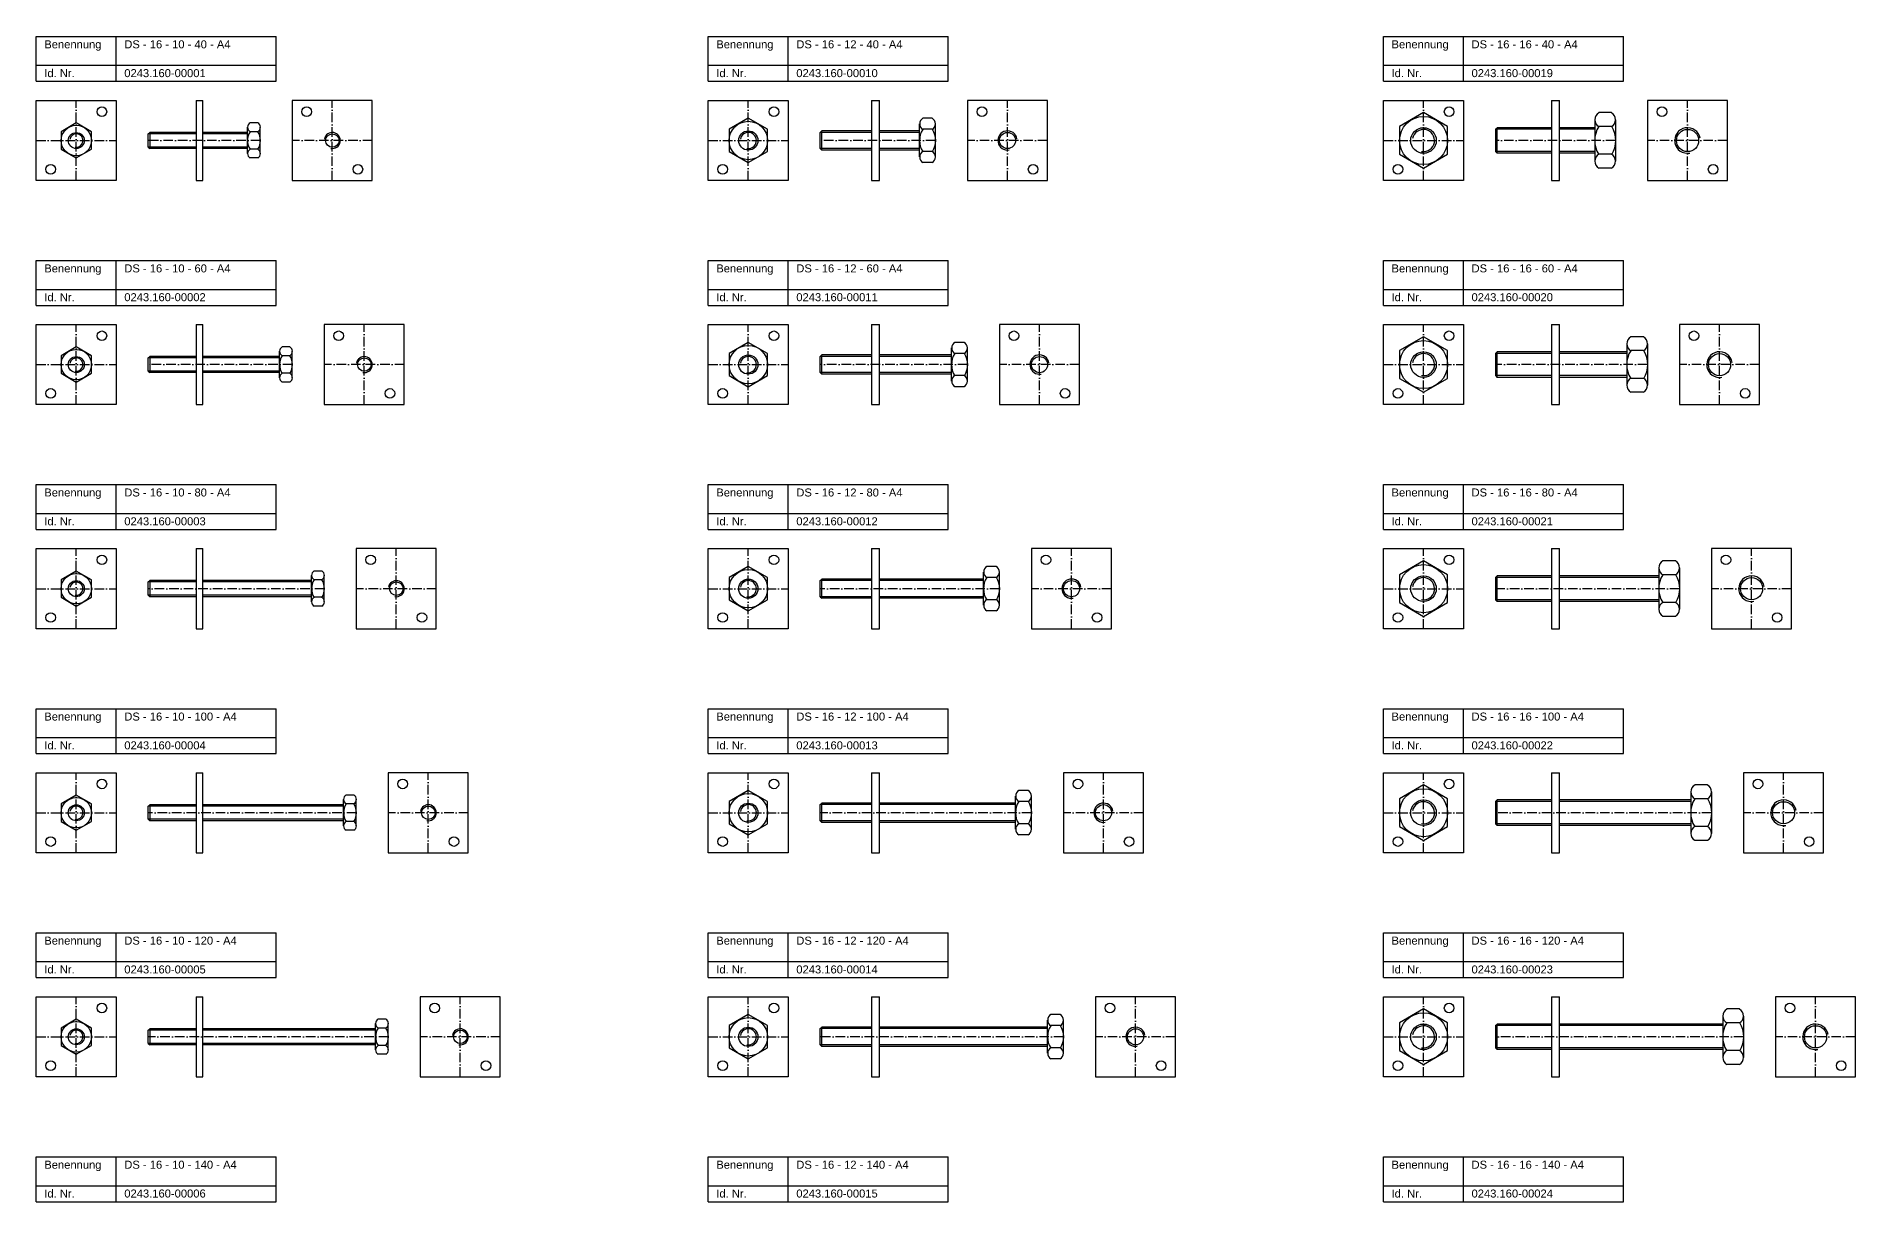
# Model space of a CAD drawing. Header units: millimetres. Extents: x 77 to 2399, y 1116 to 2936.
# Drawn here: x 77 to 1214, y 2208 to 2936 of the extents above; entities that cross this region are included whole.
import ezdxf

# ---------------------------------------------------------------- set-up
doc = ezdxf.new("R2010")
doc.units = ezdxf.units.MM
doc.header["$LTSCALE"] = 0.5
doc.linetypes.add('achse', pattern=[18, 12, -3, 0, -3])
doc.layers.add('HALFEN', color=2, linetype='CONTINUOUS')
doc.styles.add('ARIAL50', font='ARIAL.TTF', dxfattribs={"height": 5})

msp = doc.modelspace()

# ---------------------------------------------------------------- linework, layer by layer
at = {"layer": 'HALFEN'}
for p, q in [((77.2, 2936.2), (227.2, 2936.2)), ((77.2, 2908.2), (77.2, 2936.2)), ((127.2, 2908.2), (127.2, 2936.2)), ((227.2, 2908.2), (227.2, 2936.2)), ((497.2, 2936.2), (647.2, 2936.2)), ((497.2, 2908.2), (497.2, 2936.2)), ((547.2, 2908.2), (547.2, 2936.2)), ((647.2, 2908.2), (647.2, 2936.2)), ((919.2, 2936.2), (1069.2, 2936.2)), ((919.2, 2908.2), (919.2, 2936.2)), ((969.2, 2908.2), (969.2, 2936.2)), ((1069.2, 2908.2), (1069.2, 2936.2)), ((77.2, 2918.2), (227.2, 2918.2)), ((497.2, 2918.2), (647.2, 2918.2)), ((919.2, 2918.2), (1069.2, 2918.2)), ((77.2, 2908.2), (227.2, 2908.2)), ((497.2, 2908.2), (647.2, 2908.2)), ((919.2, 2908.2), (1069.2, 2908.2)), ((77.2, 2896.2), (127.2, 2896.2)), ((77.2, 2846.2), (77.2, 2896.2)), ((127.2, 2896.2), (127.2, 2846.2)), ((177.2, 2896.2), (181.2, 2896.2)), ((177.2, 2896.2), (177.2, 2846.2)), ((181.2, 2846.2), (181.2, 2896.2)), ((287.2, 2896.2), (237.2, 2896.2)), ((237.2, 2896.2), (237.2, 2846.2)), ((287.2, 2846.2), (287.2, 2896.2)), ((497.2, 2896.2), (547.2, 2896.2)), ((497.2, 2846.2), (497.2, 2896.2)), ((547.2, 2896.2), (547.2, 2846.2)), ((599.2, 2896.2), (604.2, 2896.2)), ((599.2, 2896.2), (599.2, 2846.2)), ((604.2, 2846.2), (604.2, 2896.2)), ((709.2, 2896.2), (659.2, 2896.2)), ((659.2, 2896.2), (659.2, 2846.2)), ((709.2, 2846.2), (709.2, 2896.2)), ((919.2, 2896.2), (969.2, 2896.2)), ((919.2, 2846.2), (919.2, 2896.2)), ((969.2, 2896.2), (969.2, 2846.2)), ((1024.2, 2896.2), (1029.2, 2896.2)), ((1024.2, 2896.2), (1024.2, 2846.2)), ((1029.2, 2846.2), (1029.2, 2896.2)), ((1061.7, 2888.6), (1053.7, 2888.6)), ((1134.2, 2896.2), (1084.2, 2896.2)), ((1084.2, 2896.2), (1084.2, 2846.2)), ((1134.2, 2846.2), (1134.2, 2896.2)), ((102.2, 2882.2), (92.7, 2876.7)), ((92.7, 2876.7), (92.7, 2865.8)), ((111.7, 2876.7), (102.2, 2882.2)), ((111.7, 2865.8), (111.7, 2876.7)), ((209.2, 2863), (209.2, 2879.5)), ((215.7, 2882.2), (210.8, 2882.2)), ((215.7, 2876.7), (210.8, 2876.7)), ((217.2, 2863), (217.2, 2879.5)), ((567.2, 2876.3), (568.2, 2877.2)), ((599.2, 2877.2), (568.2, 2877.2)), ((568.2, 2865.2), (568.2, 2877.2)), ((629.2, 2877.2), (604.2, 2877.2)), ((629.2, 2860.9), (629.2, 2881.6)), ((637.2, 2885.1), (631.2, 2885.1)), ((637.2, 2878.2), (631.2, 2878.2)), ((639.2, 2860.9), (639.2, 2881.6)), ((989.2, 2878.2), (990.3, 2879.2)), ((1024.2, 2878.2), (989.2, 2878.2)), ((989.2, 2878.2), (989.2, 2864.3)), ((1024.2, 2879.2), (990.3, 2879.2)), ((990.3, 2863.2), (990.3, 2879.2)), ((1051.2, 2879.2), (1029.2, 2879.2)), ((1051.2, 2878.2), (1029.2, 2878.2)), ((1051.2, 2884.2), (1051.2, 2858.3)), ((1061.7, 2879.9), (1053.7, 2879.9)), ((1064.2, 2884.2), (1064.2, 2858.3)), ((92.7, 2865.8), (102.2, 2860.3)), ((102.2, 2860.3), (111.7, 2865.8)), ((147.2, 2875.4), (148.1, 2876.2)), ((177.2, 2875.4), (147.2, 2875.4)), ((147.2, 2867.1), (147.2, 2875.4)), ((177.2, 2867.1), (147.2, 2867.1)), ((147.2, 2867.1), (148.1, 2866.2)), ((177.2, 2876.2), (148.1, 2876.2)), ((148.1, 2876.2), (148.1, 2866.2)), ((177.2, 2866.2), (148.1, 2866.2)), ((209.2, 2876.2), (181.2, 2876.2)), ((209.2, 2875.4), (181.2, 2875.4)), ((209.2, 2867.1), (181.2, 2867.1)), ((209.2, 2866.2), (181.2, 2866.2)), ((215.7, 2865.8), (210.8, 2865.8)), ((599.2, 2876.3), (567.2, 2876.3)), ((567.2, 2866.2), (567.2, 2876.3)), ((599.2, 2866.2), (567.2, 2866.2)), ((567.2, 2866.2), (568.2, 2865.2)), ((599.2, 2865.2), (568.2, 2865.2)), ((629.2, 2876.3), (604.2, 2876.3)), ((629.2, 2866.2), (604.2, 2866.2)), ((629.2, 2865.2), (604.2, 2865.2)), ((215.7, 2860.3), (210.8, 2860.3)), ((637.2, 2864.3), (631.2, 2864.3)), ((637.2, 2857.4), (631.2, 2857.4)), ((1024.2, 2864.3), (989.2, 2864.3)), ((989.2, 2864.3), (990.3, 2863.2)), ((1024.2, 2863.2), (990.3, 2863.2)), ((1051.2, 2864.3), (1029.2, 2864.3)), ((1051.2, 2863.2), (1029.2, 2863.2)), ((1061.7, 2862.6), (1053.7, 2862.6)), ((1061.7, 2853.9), (1053.7, 2853.9)), ((127.2, 2846.2), (77.2, 2846.2)), ((177.2, 2846.2), (181.2, 2846.2)), ((237.2, 2846.2), (287.2, 2846.2)), ((547.2, 2846.2), (497.2, 2846.2)), ((599.2, 2846.2), (604.2, 2846.2)), ((659.2, 2846.2), (709.2, 2846.2)), ((969.2, 2846.2), (919.2, 2846.2)), ((1024.2, 2846.2), (1029.2, 2846.2)), ((1084.2, 2846.2), (1134.2, 2846.2)), ((77.2, 2796.3), (227.2, 2796.3)), ((77.2, 2768.2), (77.2, 2796.3)), ((127.2, 2768.2), (127.2, 2796.3)), ((227.2, 2768.2), (227.2, 2796.3)), ((497.2, 2796.3), (647.2, 2796.3)), ((497.2, 2768.2), (497.2, 2796.3)), ((547.2, 2768.2), (547.2, 2796.3)), ((647.2, 2768.2), (647.2, 2796.3)), ((919.2, 2796.3), (1069.2, 2796.3)), ((919.2, 2768.2), (919.2, 2796.3)), ((969.2, 2768.2), (969.2, 2796.3)), ((1069.2, 2768.2), (1069.2, 2796.3)), ((77.2, 2778.2), (227.2, 2778.2)), ((497.2, 2778.2), (647.2, 2778.2)), ((919.2, 2778.2), (1069.2, 2778.2)), ((77.2, 2768.2), (227.2, 2768.2)), ((497.2, 2768.2), (647.2, 2768.2)), ((919.2, 2768.2), (1069.2, 2768.2)), ((77.2, 2756.2), (127.2, 2756.2)), ((77.2, 2706.2), (77.2, 2756.2)), ((127.2, 2756.2), (127.2, 2706.2)), ((177.2, 2756.2), (177.2, 2706.2)), ((177.2, 2756.2), (181.2, 2756.2)), ((181.2, 2706.2), (181.2, 2756.2)), ((307.2, 2756.2), (257.2, 2756.2)), ((257.2, 2756.2), (257.2, 2706.2)), ((307.2, 2706.2), (307.2, 2756.2)), ((497.2, 2756.2), (547.2, 2756.2)), ((497.2, 2706.2), (497.2, 2756.2)), ((547.2, 2756.2), (547.2, 2706.2)), ((599.2, 2756.2), (599.2, 2706.2)), ((599.2, 2756.2), (604.2, 2756.2)), ((604.2, 2706.2), (604.2, 2756.2)), ((729.2, 2756.2), (679.2, 2756.2)), ((679.2, 2756.2), (679.2, 2706.2)), ((729.2, 2706.2), (729.2, 2756.2)), ((919.2, 2756.2), (969.2, 2756.2)), ((919.2, 2706.2), (919.2, 2756.2)), ((969.2, 2756.2), (969.2, 2706.2)), ((1024.2, 2756.2), (1024.2, 2706.2)), ((1024.2, 2756.2), (1029.2, 2756.2)), ((1029.2, 2706.2), (1029.2, 2756.2)), ((1154.2, 2756.2), (1104.2, 2756.2)), ((1104.2, 2756.2), (1104.2, 2706.2)), ((1154.2, 2706.2), (1154.2, 2756.2)), ((102.2, 2742.2), (92.7, 2736.7)), ((111.7, 2736.7), (102.2, 2742.2)), ((235.7, 2742.2), (230.8, 2742.2)), ((649.2, 2720.9), (649.2, 2741.6)), ((657.2, 2745.1), (651.2, 2745.1)), ((659.2, 2720.9), (659.2, 2741.6)), ((1071.2, 2744.2), (1071.2, 2718.3)), ((1081.7, 2748.6), (1073.7, 2748.6)), ((1084.2, 2744.2), (1084.2, 2718.3)), ((92.7, 2736.7), (92.7, 2725.8)), ((111.7, 2725.8), (111.7, 2736.7)), ((147.2, 2735.4), (148.1, 2736.2)), ((177.2, 2735.4), (147.2, 2735.4)), ((147.2, 2727.1), (147.2, 2735.4)), ((177.2, 2736.2), (148.1, 2736.2)), ((148.1, 2736.2), (148.1, 2726.2)), ((229.2, 2736.2), (181.2, 2736.2)), ((229.2, 2735.4), (181.2, 2735.4)), ((229.2, 2723), (229.2, 2739.5)), ((235.7, 2736.7), (230.8, 2736.7)), ((237.2, 2723), (237.2, 2739.5)), ((567.2, 2736.3), (568.2, 2737.2)), ((567.2, 2726.2), (567.2, 2736.3)), ((599.2, 2736.3), (567.2, 2736.3)), ((568.2, 2725.2), (568.2, 2737.2)), ((599.2, 2737.2), (568.2, 2737.2)), ((649.2, 2737.2), (604.2, 2737.2)), ((649.2, 2736.3), (604.2, 2736.3)), ((657.2, 2738.2), (651.2, 2738.2)), ((989.2, 2738.2), (990.3, 2739.2)), ((989.2, 2738.2), (989.2, 2724.3)), ((1024.2, 2738.2), (989.2, 2738.2)), ((990.3, 2723.2), (990.3, 2739.2)), ((1024.2, 2739.2), (990.3, 2739.2)), ((1071.2, 2739.2), (1029.2, 2739.2)), ((1071.2, 2738.2), (1029.2, 2738.2)), ((1081.7, 2739.9), (1073.7, 2739.9)), ((92.7, 2725.8), (102.2, 2720.3)), ((102.2, 2720.3), (111.7, 2725.8)), ((177.2, 2727.1), (147.2, 2727.1)), ((147.2, 2727.1), (148.1, 2726.2)), ((177.2, 2726.2), (148.1, 2726.2)), ((229.2, 2727.1), (181.2, 2727.1)), ((229.2, 2726.2), (181.2, 2726.2)), ((235.7, 2725.8), (230.8, 2725.8)), ((235.7, 2720.3), (230.8, 2720.3)), ((567.2, 2726.2), (568.2, 2725.2)), ((599.2, 2726.2), (567.2, 2726.2)), ((599.2, 2725.2), (568.2, 2725.2)), ((649.2, 2726.2), (604.2, 2726.2)), ((649.2, 2725.2), (604.2, 2725.2)), ((657.2, 2724.3), (651.2, 2724.3)), ((989.2, 2724.3), (990.3, 2723.2)), ((1024.2, 2724.3), (989.2, 2724.3)), ((1024.2, 2723.2), (990.3, 2723.2)), ((1071.2, 2724.3), (1029.2, 2724.3)), ((1071.2, 2723.2), (1029.2, 2723.2)), ((1081.7, 2722.6), (1073.7, 2722.6)), ((127.2, 2706.2), (77.2, 2706.2)), ((177.2, 2706.2), (181.2, 2706.2)), ((257.2, 2706.2), (307.2, 2706.2)), ((547.2, 2706.2), (497.2, 2706.2)), ((599.2, 2706.2), (604.2, 2706.2)), ((657.2, 2717.4), (651.2, 2717.4)), ((679.2, 2706.2), (729.2, 2706.2)), ((969.2, 2706.2), (919.2, 2706.2)), ((1024.2, 2706.2), (1029.2, 2706.2)), ((1081.7, 2713.9), (1073.7, 2713.9)), ((1104.2, 2706.2), (1154.2, 2706.2)), ((77.2, 2656.2), (227.2, 2656.2)), ((77.2, 2628.2), (77.2, 2656.2)), ((127.2, 2628.2), (127.2, 2656.2)), ((227.2, 2628.2), (227.2, 2656.2)), ((497.2, 2656.2), (647.2, 2656.2)), ((497.2, 2628.2), (497.2, 2656.2)), ((547.2, 2628.2), (547.2, 2656.2)), ((647.2, 2628.2), (647.2, 2656.2)), ((919.2, 2656.2), (1069.2, 2656.2)), ((919.2, 2628.2), (919.2, 2656.2)), ((969.2, 2628.2), (969.2, 2656.2)), ((1069.2, 2628.2), (1069.2, 2656.2)), ((77.2, 2638.2), (227.2, 2638.2)), ((497.2, 2638.2), (647.2, 2638.2)), ((919.2, 2638.2), (1069.2, 2638.2)), ((77.2, 2628.2), (227.2, 2628.2)), ((497.2, 2628.2), (647.2, 2628.2)), ((919.2, 2628.2), (1069.2, 2628.2)), ((77.2, 2566.2), (77.2, 2616.2)), ((77.2, 2616.2), (127.2, 2616.2)), ((127.2, 2616.2), (127.2, 2566.2)), ((177.2, 2616.2), (177.2, 2566.2)), ((177.2, 2616.2), (181.2, 2616.2)), ((181.2, 2566.2), (181.2, 2616.2)), ((327.2, 2616.2), (277.2, 2616.2)), ((277.2, 2616.2), (277.2, 2566.2)), ((327.2, 2566.2), (327.2, 2616.2)), ((497.2, 2566.2), (497.2, 2616.2)), ((497.2, 2616.2), (547.2, 2616.2)), ((547.2, 2616.2), (547.2, 2566.2)), ((599.2, 2616.2), (599.2, 2566.2)), ((599.2, 2616.2), (604.2, 2616.2)), ((604.2, 2566.2), (604.2, 2616.2)), ((699.2, 2616.2), (699.2, 2566.2)), ((749.2, 2616.2), (699.2, 2616.2)), ((749.2, 2566.2), (749.2, 2616.2)), ((919.2, 2616.2), (969.2, 2616.2)), ((919.2, 2566.2), (919.2, 2616.2)), ((969.2, 2616.2), (969.2, 2566.2)), ((1024.2, 2616.2), (1029.2, 2616.2)), ((1024.2, 2616.2), (1024.2, 2566.2)), ((1029.2, 2566.2), (1029.2, 2616.2)), ((1174.2, 2616.2), (1124.2, 2616.2)), ((1124.2, 2616.2), (1124.2, 2566.2)), ((1174.2, 2566.2), (1174.2, 2616.2)), ((677.2, 2605.1), (671.2, 2605.1)), ((1091.2, 2604.2), (1091.2, 2578.3)), ((1101.7, 2608.6), (1093.7, 2608.6)), ((1104.2, 2604.2), (1104.2, 2578.3)), ((102.2, 2602.2), (92.7, 2596.7)), ((92.7, 2596.7), (92.7, 2585.8)), ((111.7, 2596.7), (102.2, 2602.2)), ((111.7, 2585.8), (111.7, 2596.7)), ((147.2, 2595.4), (148.1, 2596.2)), ((177.2, 2595.4), (147.2, 2595.4)), ((147.2, 2587.1), (147.2, 2595.4)), ((177.2, 2596.2), (148.1, 2596.2)), ((148.1, 2596.2), (148.1, 2586.2)), ((249.2, 2596.2), (181.2, 2596.2)), ((249.2, 2595.4), (181.2, 2595.4)), ((249.2, 2583), (249.2, 2599.5)), ((255.7, 2602.2), (250.8, 2602.2)), ((255.7, 2596.7), (250.8, 2596.7)), ((257.2, 2583), (257.2, 2599.5)), ((567.2, 2596.3), (568.2, 2597.2)), ((567.2, 2586.2), (567.2, 2596.3)), ((599.2, 2596.3), (567.2, 2596.3)), ((568.2, 2585.2), (568.2, 2597.2)), ((599.2, 2597.2), (568.2, 2597.2)), ((669.2, 2597.2), (604.2, 2597.2)), ((669.2, 2596.3), (604.2, 2596.3)), ((669.2, 2580.9), (669.2, 2601.6)), ((677.2, 2598.2), (671.2, 2598.2)), ((679.2, 2580.9), (679.2, 2601.6)), ((989.2, 2598.2), (990.3, 2599.2)), ((989.2, 2598.2), (989.2, 2584.3)), ((1024.2, 2598.2), (989.2, 2598.2)), ((990.3, 2583.2), (990.3, 2599.2)), ((1024.2, 2599.2), (990.3, 2599.2)), ((1091.2, 2599.2), (1029.2, 2599.2)), ((1091.2, 2598.2), (1029.2, 2598.2)), ((1101.7, 2599.9), (1093.7, 2599.9)), ((92.7, 2585.8), (102.2, 2580.3)), ((102.2, 2580.3), (111.7, 2585.8)), ((177.2, 2587.1), (147.2, 2587.1)), ((147.2, 2587.1), (148.1, 2586.2)), ((177.2, 2586.2), (148.1, 2586.2)), ((249.2, 2587.1), (181.2, 2587.1)), ((249.2, 2586.2), (181.2, 2586.2)), ((255.7, 2585.8), (250.8, 2585.8)), ((599.2, 2586.2), (567.2, 2586.2)), ((567.2, 2586.2), (568.2, 2585.2)), ((599.2, 2585.2), (568.2, 2585.2)), ((669.2, 2586.2), (604.2, 2586.2)), ((669.2, 2585.2), (604.2, 2585.2)), ((677.2, 2584.3), (671.2, 2584.3)), ((1024.2, 2584.3), (989.2, 2584.3)), ((989.2, 2584.3), (990.3, 2583.2)), ((1024.2, 2583.2), (990.3, 2583.2)), ((1091.2, 2584.3), (1029.2, 2584.3)), ((1091.2, 2583.2), (1029.2, 2583.2)), ((1101.7, 2582.6), (1093.7, 2582.6)), ((255.7, 2580.3), (250.8, 2580.3)), ((677.2, 2577.4), (671.2, 2577.4)), ((1101.7, 2573.9), (1093.7, 2573.9)), ((127.2, 2566.2), (77.2, 2566.2)), ((177.2, 2566.2), (181.2, 2566.2)), ((277.2, 2566.2), (327.2, 2566.2)), ((547.2, 2566.2), (497.2, 2566.2)), ((599.2, 2566.2), (604.2, 2566.2)), ((699.2, 2566.2), (749.2, 2566.2)), ((969.2, 2566.2), (919.2, 2566.2)), ((1024.2, 2566.2), (1029.2, 2566.2)), ((1124.2, 2566.2), (1174.2, 2566.2)), ((77.2, 2516.2), (227.2, 2516.2)), ((77.2, 2488.2), (77.2, 2516.2)), ((127.2, 2488.2), (127.2, 2516.2)), ((227.2, 2488.2), (227.2, 2516.2)), ((497.2, 2516.2), (647.2, 2516.2)), ((497.2, 2488.2), (497.2, 2516.2)), ((547.2, 2488.2), (547.2, 2516.2)), ((647.2, 2488.2), (647.2, 2516.2)), ((919.2, 2516.2), (1069.2, 2516.2)), ((919.2, 2488.2), (919.2, 2516.2)), ((969.2, 2488.2), (969.2, 2516.2)), ((1069.2, 2488.2), (1069.2, 2516.2)), ((77.2, 2498.2), (227.2, 2498.2)), ((497.2, 2498.2), (647.2, 2498.2)), ((919.2, 2498.2), (1069.2, 2498.2)), ((77.2, 2488.2), (227.2, 2488.2)), ((497.2, 2488.2), (647.2, 2488.2)), ((919.2, 2488.2), (1069.2, 2488.2)), ((77.2, 2426.2), (77.2, 2476.2)), ((77.2, 2476.2), (127.2, 2476.2)), ((127.2, 2476.2), (127.2, 2426.2)), ((177.2, 2476.2), (177.2, 2426.2)), ((177.2, 2476.2), (181.2, 2476.2)), ((181.2, 2426.2), (181.2, 2476.2)), ((347.2, 2476.2), (297.2, 2476.2)), ((297.2, 2476.2), (297.2, 2426.2)), ((347.2, 2426.2), (347.2, 2476.2)), ((497.2, 2426.2), (497.2, 2476.2)), ((497.2, 2476.2), (547.2, 2476.2)), ((547.2, 2476.2), (547.2, 2426.2)), ((599.2, 2476.2), (599.2, 2426.2)), ((599.2, 2476.2), (604.2, 2476.2)), ((604.2, 2426.2), (604.2, 2476.2)), ((719.2, 2476.2), (719.2, 2426.2)), ((769.2, 2476.2), (719.2, 2476.2)), ((769.2, 2426.2), (769.2, 2476.2)), ((919.2, 2476.2), (969.2, 2476.2)), ((919.2, 2426.2), (919.2, 2476.2)), ((969.2, 2476.2), (969.2, 2426.2)), ((1024.2, 2476.2), (1029.2, 2476.2)), ((1024.2, 2476.2), (1024.2, 2426.2)), ((1029.2, 2426.2), (1029.2, 2476.2)), ((1121.7, 2468.6), (1113.7, 2468.6)), ((1194.2, 2476.2), (1144.2, 2476.2)), ((1144.2, 2476.2), (1144.2, 2426.2)), ((1194.2, 2426.2), (1194.2, 2476.2)), ((102.2, 2462.2), (92.7, 2456.7)), ((92.7, 2456.7), (92.7, 2445.8)), ((111.7, 2456.7), (102.2, 2462.2)), ((111.7, 2445.8), (111.7, 2456.7)), ((147.2, 2455.4), (148.1, 2456.2)), ((177.2, 2456.2), (148.1, 2456.2)), ((148.1, 2456.2), (148.1, 2446.2)), ((269.2, 2456.2), (181.2, 2456.2)), ((269.2, 2443), (269.2, 2459.5)), ((275.7, 2462.2), (270.8, 2462.2)), ((275.7, 2456.7), (270.8, 2456.7)), ((277.2, 2443), (277.2, 2459.5)), ((567.2, 2456.3), (568.2, 2457.2)), ((567.2, 2446.2), (567.2, 2456.3)), ((599.2, 2456.3), (567.2, 2456.3)), ((568.2, 2445.2), (568.2, 2457.2)), ((599.2, 2457.2), (568.2, 2457.2)), ((689.2, 2457.2), (604.2, 2457.2)), ((689.2, 2456.3), (604.2, 2456.3)), ((689.2, 2440.9), (689.2, 2461.6)), ((697.2, 2465.1), (691.2, 2465.1)), ((697.2, 2458.2), (691.2, 2458.2)), ((699.2, 2440.9), (699.2, 2461.6)), ((989.2, 2458.2), (990.3, 2459.2)), ((989.2, 2458.2), (989.2, 2444.3)), ((1024.2, 2458.2), (989.2, 2458.2)), ((990.3, 2443.2), (990.3, 2459.2)), ((1024.2, 2459.2), (990.3, 2459.2)), ((1111.2, 2459.2), (1029.2, 2459.2)), ((1111.2, 2458.2), (1029.2, 2458.2)), ((1111.2, 2464.2), (1111.2, 2438.3)), ((1121.7, 2459.9), (1113.7, 2459.9)), ((1124.2, 2464.2), (1124.2, 2438.3)), ((92.7, 2445.8), (102.2, 2440.3)), ((102.2, 2440.3), (111.7, 2445.8)), ((177.2, 2455.4), (147.2, 2455.4)), ((147.2, 2447.1), (147.2, 2455.4)), ((177.2, 2447.1), (147.2, 2447.1)), ((147.2, 2447.1), (148.1, 2446.2)), ((177.2, 2446.2), (148.1, 2446.2)), ((269.2, 2455.4), (181.2, 2455.4)), ((269.2, 2447.1), (181.2, 2447.1)), ((269.2, 2446.2), (181.2, 2446.2)), ((275.7, 2445.8), (270.8, 2445.8)), ((599.2, 2446.2), (567.2, 2446.2)), ((567.2, 2446.2), (568.2, 2445.2)), ((599.2, 2445.2), (568.2, 2445.2)), ((689.2, 2446.2), (604.2, 2446.2)), ((689.2, 2445.2), (604.2, 2445.2)), ((275.7, 2440.3), (270.8, 2440.3)), ((697.2, 2444.3), (691.2, 2444.3)), ((697.2, 2437.4), (691.2, 2437.4)), ((1024.2, 2444.3), (989.2, 2444.3)), ((989.2, 2444.3), (990.3, 2443.2)), ((1024.2, 2443.2), (990.3, 2443.2)), ((1111.2, 2444.3), (1029.2, 2444.3)), ((1111.2, 2443.2), (1029.2, 2443.2)), ((1121.7, 2442.6), (1113.7, 2442.6)), ((1121.7, 2433.9), (1113.7, 2433.9)), ((127.2, 2426.2), (77.2, 2426.2)), ((177.2, 2426.2), (181.2, 2426.2)), ((297.2, 2426.2), (347.2, 2426.2)), ((547.2, 2426.2), (497.2, 2426.2)), ((599.2, 2426.2), (604.2, 2426.2)), ((719.2, 2426.2), (769.2, 2426.2)), ((969.2, 2426.2), (919.2, 2426.2)), ((1024.2, 2426.2), (1029.2, 2426.2)), ((1144.2, 2426.2), (1194.2, 2426.2)), ((77.2, 2376.2), (227.2, 2376.2)), ((77.2, 2348.2), (77.2, 2376.2)), ((127.2, 2348.2), (127.2, 2376.2)), ((227.2, 2348.2), (227.2, 2376.2)), ((497.2, 2376.2), (647.2, 2376.2)), ((497.2, 2348.2), (497.2, 2376.2)), ((547.2, 2348.2), (547.2, 2376.2)), ((647.2, 2348.2), (647.2, 2376.2)), ((919.2, 2376.2), (1069.2, 2376.2)), ((919.2, 2348.2), (919.2, 2376.2)), ((969.2, 2348.2), (969.2, 2376.2)), ((1069.2, 2348.2), (1069.2, 2376.2)), ((77.2, 2358.2), (227.2, 2358.2)), ((497.2, 2358.2), (647.2, 2358.2)), ((919.2, 2358.2), (1069.2, 2358.2)), ((77.2, 2348.2), (227.2, 2348.2)), ((497.2, 2348.2), (647.2, 2348.2)), ((919.2, 2348.2), (1069.2, 2348.2)), ((77.2, 2286.2), (77.2, 2336.2)), ((77.2, 2336.2), (127.2, 2336.2)), ((127.2, 2336.2), (127.2, 2286.2)), ((177.2, 2336.2), (177.2, 2286.2)), ((177.2, 2336.2), (181.2, 2336.2)), ((181.2, 2286.2), (181.2, 2336.2)), ((367.2, 2336.2), (317.2, 2336.2)), ((317.2, 2336.2), (317.2, 2286.2)), ((367.2, 2286.2), (367.2, 2336.2)), ((497.2, 2286.2), (497.2, 2336.2)), ((497.2, 2336.2), (547.2, 2336.2)), ((547.2, 2336.2), (547.2, 2286.2)), ((599.2, 2336.2), (599.2, 2286.2)), ((599.2, 2336.2), (604.2, 2336.2)), ((604.2, 2286.2), (604.2, 2336.2)), ((739.2, 2336.2), (739.2, 2286.2)), ((789.2, 2336.2), (739.2, 2336.2)), ((789.2, 2286.2), (789.2, 2336.2)), ((919.2, 2336.2), (969.2, 2336.2)), ((919.2, 2286.2), (919.2, 2336.2)), ((969.2, 2336.2), (969.2, 2286.2)), ((1024.2, 2336.2), (1029.2, 2336.2)), ((1024.2, 2336.2), (1024.2, 2286.2)), ((1029.2, 2286.2), (1029.2, 2336.2)), ((1214.2, 2336.2), (1164.2, 2336.2)), ((1164.2, 2336.2), (1164.2, 2286.2)), ((1214.2, 2286.2), (1214.2, 2336.2)), ((102.2, 2322.2), (92.7, 2316.7)), ((111.7, 2316.7), (102.2, 2322.2)), ((295.7, 2322.2), (290.8, 2322.2)), ((709.2, 2300.9), (709.2, 2321.6)), ((717.2, 2325.1), (711.2, 2325.1)), ((719.2, 2300.9), (719.2, 2321.6)), ((1131.2, 2324.2), (1131.2, 2298.3)), ((1141.7, 2328.6), (1133.7, 2328.6)), ((1141.7, 2319.9), (1133.7, 2319.9)), ((1144.2, 2324.2), (1144.2, 2298.3)), ((92.7, 2316.7), (92.7, 2305.8)), ((111.7, 2305.8), (111.7, 2316.7)), ((147.2, 2315.4), (148.1, 2316.2)), ((177.2, 2315.4), (147.2, 2315.4)), ((147.2, 2307.1), (147.2, 2315.4)), ((177.2, 2316.2), (148.1, 2316.2)), ((148.1, 2316.2), (148.1, 2306.2)), ((289.2, 2316.2), (181.2, 2316.2)), ((289.2, 2315.4), (181.2, 2315.4)), ((289.2, 2303), (289.2, 2319.5)), ((295.7, 2316.7), (290.8, 2316.7)), ((297.2, 2303), (297.2, 2319.5)), ((567.2, 2316.3), (568.2, 2317.2)), ((567.2, 2306.2), (567.2, 2316.3)), ((599.2, 2316.3), (567.2, 2316.3)), ((568.2, 2305.2), (568.2, 2317.2)), ((599.2, 2317.2), (568.2, 2317.2)), ((709.2, 2317.2), (604.2, 2317.2)), ((709.2, 2316.3), (604.2, 2316.3)), ((717.2, 2318.2), (711.2, 2318.2)), ((989.2, 2318.2), (990.3, 2319.2)), ((989.2, 2318.2), (989.2, 2304.3)), ((1024.2, 2318.2), (989.2, 2318.2)), ((990.3, 2303.2), (990.3, 2319.2)), ((1024.2, 2319.2), (990.3, 2319.2)), ((1131.2, 2319.2), (1029.2, 2319.2)), ((1131.2, 2318.2), (1029.2, 2318.2)), ((92.7, 2305.8), (102.2, 2300.3)), ((102.2, 2300.3), (111.7, 2305.8)), ((177.2, 2307.1), (147.2, 2307.1)), ((147.2, 2307.1), (148.1, 2306.2)), ((177.2, 2306.2), (148.1, 2306.2)), ((289.2, 2307.1), (181.2, 2307.1)), ((289.2, 2306.2), (181.2, 2306.2)), ((295.7, 2305.8), (290.8, 2305.8)), ((295.7, 2300.3), (290.8, 2300.3)), ((599.2, 2306.2), (567.2, 2306.2)), ((567.2, 2306.2), (568.2, 2305.2)), ((599.2, 2305.2), (568.2, 2305.2)), ((709.2, 2306.2), (604.2, 2306.2)), ((709.2, 2305.2), (604.2, 2305.2)), ((717.2, 2304.3), (711.2, 2304.3)), ((717.2, 2297.4), (711.2, 2297.4)), ((1024.2, 2304.3), (989.2, 2304.3)), ((989.2, 2304.3), (990.3, 2303.2)), ((1024.2, 2303.2), (990.3, 2303.2)), ((1131.2, 2304.3), (1029.2, 2304.3)), ((1131.2, 2303.2), (1029.2, 2303.2)), ((1141.7, 2302.6), (1133.7, 2302.6)), ((127.2, 2286.2), (77.2, 2286.2)), ((177.2, 2286.2), (181.2, 2286.2)), ((317.2, 2286.2), (367.2, 2286.2)), ((547.2, 2286.2), (497.2, 2286.2)), ((599.2, 2286.2), (604.2, 2286.2)), ((739.2, 2286.2), (789.2, 2286.2)), ((969.2, 2286.2), (919.2, 2286.2)), ((1024.2, 2286.2), (1029.2, 2286.2)), ((1141.7, 2293.9), (1133.7, 2293.9)), ((1164.2, 2286.2), (1214.2, 2286.2)), ((77.2, 2236.2), (227.2, 2236.2)), ((77.2, 2208.2), (77.2, 2236.2)), ((127.2, 2208.2), (127.2, 2236.2)), ((227.2, 2208.2), (227.2, 2236.2)), ((497.2, 2236.2), (647.2, 2236.2)), ((497.2, 2208.2), (497.2, 2236.2)), ((547.2, 2208.2), (547.2, 2236.2)), ((647.2, 2208.2), (647.2, 2236.2)), ((919.2, 2236.2), (1069.2, 2236.2)), ((919.2, 2208.2), (919.2, 2236.2)), ((969.2, 2208.2), (969.2, 2236.2)), ((1069.2, 2208.2), (1069.2, 2236.2)), ((77.2, 2218.2), (227.2, 2218.2)), ((497.2, 2218.2), (647.2, 2218.2)), ((919.2, 2218.2), (1069.2, 2218.2)), ((77.2, 2208.2), (227.2, 2208.2)), ((497.2, 2208.2), (647.2, 2208.2)), ((919.2, 2208.2), (1069.2, 2208.2))]:
    msp.add_line(p, q, dxfattribs=at)
at = {"layer": 'HALFEN', "color": 1, "linetype": 'achse'}
for p, q in [((102.2, 2846.2), (102.2, 2896.2)), ((262.2, 2846.2), (262.2, 2896.2)), ((522.2, 2846.2), (522.2, 2896.2)), ((684.2, 2846.2), (684.2, 2896.2)), ((944.2, 2846.2), (944.2, 2896.2)), ((1109.2, 2846.2), (1109.2, 2896.2)), ((77.2, 2871.2), (127.2, 2871.2)), ((217.2, 2871.2), (147.2, 2871.2)), ((287.2, 2871.2), (237.2, 2871.2)), ((497.2, 2871.2), (547.2, 2871.2)), ((639.2, 2871.2), (567.2, 2871.2)), ((709.2, 2871.2), (659.2, 2871.2)), ((919.2, 2871.2), (969.2, 2871.2)), ((1064.2, 2871.2), (989.2, 2871.2)), ((1134.2, 2871.2), (1084.2, 2871.2)), ((102.2, 2706.2), (102.2, 2756.2)), ((282.2, 2706.2), (282.2, 2756.2)), ((522.2, 2706.2), (522.2, 2756.2)), ((704.2, 2706.2), (704.2, 2756.2)), ((944.2, 2706.2), (944.2, 2756.2)), ((1129.2, 2706.2), (1129.2, 2756.2)), ((77.2, 2731.2), (127.2, 2731.2)), ((237.2, 2731.2), (147.2, 2731.2)), ((307.2, 2731.2), (257.2, 2731.2)), ((497.2, 2731.2), (547.2, 2731.2)), ((659.2, 2731.2), (567.2, 2731.2)), ((729.2, 2731.2), (679.2, 2731.2)), ((919.2, 2731.2), (969.2, 2731.2)), ((1084.2, 2731.2), (989.2, 2731.2)), ((1154.2, 2731.2), (1104.2, 2731.2)), ((102.2, 2566.2), (102.2, 2616.2)), ((302.2, 2566.2), (302.2, 2616.2)), ((522.2, 2566.2), (522.2, 2616.2)), ((724.2, 2566.2), (724.2, 2616.2)), ((944.2, 2566.2), (944.2, 2616.2)), ((1149.2, 2566.2), (1149.2, 2616.2)), ((77.2, 2591.2), (127.2, 2591.2)), ((257.2, 2591.2), (147.2, 2591.2)), ((327.2, 2591.2), (277.2, 2591.2)), ((497.2, 2591.2), (547.2, 2591.2)), ((679.2, 2591.2), (567.2, 2591.2)), ((749.2, 2591.2), (699.2, 2591.2)), ((919.2, 2591.2), (969.2, 2591.2)), ((1104.2, 2591.2), (989.2, 2591.2)), ((1174.2, 2591.2), (1124.2, 2591.2)), ((102.2, 2426.2), (102.2, 2476.2)), ((322.2, 2426.2), (322.2, 2476.2)), ((522.2, 2426.2), (522.2, 2476.2)), ((744.2, 2426.2), (744.2, 2476.2)), ((944.2, 2426.2), (944.2, 2476.2)), ((1169.2, 2426.2), (1169.2, 2476.2)), ((77.2, 2451.2), (127.2, 2451.2)), ((277.2, 2451.2), (147.2, 2451.2)), ((347.2, 2451.2), (297.2, 2451.2)), ((497.2, 2451.2), (547.2, 2451.2)), ((699.2, 2451.2), (567.2, 2451.2)), ((769.2, 2451.2), (719.2, 2451.2)), ((919.2, 2451.2), (969.2, 2451.2)), ((1124.2, 2451.2), (989.2, 2451.2)), ((1194.2, 2451.2), (1144.2, 2451.2)), ((102.2, 2286.2), (102.2, 2336.2)), ((342.2, 2286.2), (342.2, 2336.2)), ((522.2, 2286.2), (522.2, 2336.2)), ((764.2, 2286.2), (764.2, 2336.2)), ((944.2, 2286.2), (944.2, 2336.2)), ((1189.2, 2286.2), (1189.2, 2336.2)), ((77.2, 2311.2), (127.2, 2311.2)), ((297.2, 2311.2), (147.2, 2311.2)), ((367.2, 2311.2), (317.2, 2311.2)), ((497.2, 2311.2), (547.2, 2311.2)), ((719.2, 2311.2), (567.2, 2311.2)), ((789.2, 2311.2), (739.2, 2311.2)), ((919.2, 2311.2), (969.2, 2311.2)), ((1144.2, 2311.2), (989.2, 2311.2)), ((1214.2, 2311.2), (1164.2, 2311.2))]:
    msp.add_line(p, q, dxfattribs=at)
at = {"layer": 'HALFEN'}
for points in [[(929.2, 2862.6), (944.2, 2853.9), (959.2, 2862.6), (959.2, 2879.9), (944.2, 2888.6), (929.2, 2879.9)], [(510.2, 2864.3), (522.2, 2857.4), (534.2, 2864.3), (534.2, 2878.2), (522.2, 2885.1), (510.2, 2878.2)], [(510.2, 2724.3), (522.2, 2717.4), (534.2, 2724.3), (534.2, 2738.2), (522.2, 2745.1), (510.2, 2738.2)], [(929.2, 2722.6), (944.2, 2713.9), (959.2, 2722.6), (959.2, 2739.9), (944.2, 2748.6), (929.2, 2739.9)], [(510.2, 2584.3), (522.2, 2577.4), (534.2, 2584.3), (534.2, 2598.2), (522.2, 2605.1), (510.2, 2598.2)], [(929.2, 2582.6), (944.2, 2573.9), (959.2, 2582.6), (959.2, 2599.9), (944.2, 2608.6), (929.2, 2599.9)], [(929.2, 2442.6), (944.2, 2433.9), (959.2, 2442.6), (959.2, 2459.9), (944.2, 2468.6), (929.2, 2459.9)], [(510.2, 2444.3), (522.2, 2437.4), (534.2, 2444.3), (534.2, 2458.2), (522.2, 2465.1), (510.2, 2458.2)], [(510.2, 2304.3), (522.2, 2297.4), (534.2, 2304.3), (534.2, 2318.2), (522.2, 2325.1), (510.2, 2318.2)], [(929.2, 2302.6), (944.2, 2293.9), (959.2, 2302.6), (959.2, 2319.9), (944.2, 2328.6), (929.2, 2319.9)]]:
    msp.add_lwpolyline(points, close=True, dxfattribs=at)
for centre, radius in [((118.2, 2889.2, 7), 3), ((246.2, 2889.2, 7), 3), ((538.2, 2889.2, 7), 3), ((668.2, 2889.2, 7), 3), ((960.2, 2889.2, 7), 3), ((1093.2, 2889.2, 7), 3), ((102.2, 2871.2), 9.5), ((522.2, 2871.2), 12), ((522.2, 2871.2), 6), ((944.2, 2871.2), 15), ((944.2, 2871.2), 8), ((1109.2, 2871.2), 6.92), ((102.2, 2871.2), 5), ((262.2, 2871.2), 4.19), ((684.2, 2871.2), 5.05), ((86.2, 2853.2), 3), ((278.2, 2853.2), 3), ((506.2, 2853.2), 3), ((700.2, 2853.2), 3), ((928.2, 2853.2), 3), ((1125.2, 2853.2), 3), ((118.2, 2749.2, 7), 3), ((266.2, 2749.2, 7), 3), ((538.2, 2749.2, 7), 3), ((688.2, 2749.2, 7), 3), ((960.2, 2749.2, 7), 3), ((1113.2, 2749.2, 7), 3), ((102.2, 2731.2), 9.5), ((522.2, 2731.2), 12), ((944.2, 2731.2), 15), ((102.2, 2731.2), 5), ((282.2, 2731.2), 4.19), ((522.2, 2731.2), 6), ((704.2, 2731.2), 5.05), ((944.2, 2731.2), 8), ((1129.2, 2731.2), 6.92), ((86.2, 2713.2), 3), ((298.2, 2713.2), 3), ((506.2, 2713.2), 3), ((720.2, 2713.2), 3), ((928.2, 2713.2), 3), ((1145.2, 2713.2), 3), ((118.2, 2609.2, 7), 3), ((286.2, 2609.2, 7), 3), ((538.2, 2609.2, 7), 3), ((708.2, 2609.2, 7), 3), ((944.2, 2591.2), 15), ((960.2, 2609.2, 7), 3), ((1133.2, 2609.2, 7), 3), ((102.2, 2591.2), 9.5), ((102.2, 2591.2), 5), ((302.2, 2591.2), 4.19), ((522.2, 2591.2), 12), ((522.2, 2591.2), 6), ((724.2, 2591.2), 5.05), ((944.2, 2591.2), 8), ((1149.2, 2591.2), 6.92), ((86.2, 2573.2), 3), ((318.2, 2573.2), 3), ((506.2, 2573.2), 3), ((740.2, 2573.2), 3), ((928.2, 2573.2), 3), ((1165.2, 2573.2), 3), ((118.2, 2469.2, 7), 3), ((306.2, 2469.2, 7), 3), ((538.2, 2469.2, 7), 3), ((728.2, 2469.2, 7), 3), ((960.2, 2469.2, 7), 3), ((1153.2, 2469.2, 7), 3), ((102.2, 2451.2), 9.5), ((102.2, 2451.2), 5), ((522.2, 2451.2), 12), ((522.2, 2451.2), 6), ((744.2, 2451.2), 5.05), ((944.2, 2451.2), 15), ((944.2, 2451.2), 8), ((1169.2, 2451.2), 6.92), ((322.2, 2451.2), 4.19), ((86.2, 2433.2), 3), ((338.2, 2433.2), 3), ((506.2, 2433.2), 3), ((760.2, 2433.2), 3), ((928.2, 2433.2), 3), ((1185.2, 2433.2), 3), ((118.2, 2329.2, 7), 3), ((326.2, 2329.2, 7), 3), ((538.2, 2329.2, 7), 3), ((748.2, 2329.2, 7), 3), ((960.2, 2329.2, 7), 3), ((1173.2, 2329.2, 7), 3), ((102.2, 2311.2), 9.5), ((522.2, 2311.2), 12), ((944.2, 2311.2), 15), ((102.2, 2311.2), 5), ((342.2, 2311.2), 4.19), ((522.2, 2311.2), 6), ((764.2, 2311.2), 5.05), ((944.2, 2311.2), 8), ((1189.2, 2311.2), 6.92), ((86.2, 2293.2), 3), ((358.2, 2293.2), 3), ((506.2, 2293.2), 3), ((780.2, 2293.2), 3), ((928.2, 2293.2), 3), ((1205.2, 2293.2), 3)]:
    msp.add_circle(centre, radius, dxfattribs=at)
for centre, radius, start, end in [((1056.2, 2884.2), 5, 120, 240), ((1059.2, 2884.2), 5, 300, 60), ((212.4, 2879.5), 3.17, 120, 240), ((219.5, 2871.2), 10.3, 147.7958, 212.2042), ((214.1, 2879.5), 3.17, 300, 60), ((207, 2871.2), 10.3, 327.7958, 32.2042), ((633.3, 2881.6), 4, 120, 240), ((642.2, 2871.2), 13, 147.7958, 212.2042), ((631.2, 2878.2), 1.0725e-12, 122.0054, 62.0054), ((635.2, 2881.6), 4, 300, 60), ((626.3, 2871.2), 13, 327.7958, 32.2042), ((637.2, 2878.2), 1.0725e-12, 117.9946, 57.9946), ((1067.5, 2871.2), 16.3, 147.7958, 212.2042), ((1048, 2871.2), 16.3, 327.7958, 32.2042), ((1061.7, 2879.9), 1.421e-13, 136.5966, 249.444), ((212.4, 2863), 3.17, 120, 240), ((214.1, 2863), 3.17, 300, 60), ((633.3, 2860.9), 4, 120, 240), ((635.2, 2860.9), 4, 300, 60), ((1056.2, 2858.3), 5, 120, 240), ((1059.2, 2858.3), 5, 300, 60), ((232.4, 2739.5), 3.17, 120, 240), ((234.1, 2739.5), 3.17, 300, 60), ((653.3, 2741.6), 4, 120, 240), ((655.2, 2741.6), 4, 300, 60), ((1076.2, 2744.2), 5, 120, 240), ((1079.2, 2744.2), 5, 300, 60), ((239.5, 2731.2), 10.3, 147.7958, 212.2042), ((227, 2731.2), 10.3, 327.7958, 32.2042), ((662.2, 2731.2), 13, 147.7958, 212.2042), ((651.2, 2738.2), 1.0725e-12, 122.0054, 62.0054), ((646.3, 2731.2), 13, 327.7958, 32.2042), ((657.2, 2738.2), 1.0725e-12, 117.9946, 57.9946), ((1087.5, 2731.2), 16.3, 147.7958, 212.2042), ((1081.7, 2739.9), 1.421e-13, 136.5966, 249.444), ((1068, 2731.2), 16.3, 327.7958, 32.2042), ((232.4, 2723), 3.17, 120, 240), ((234.1, 2723), 3.17, 300, 60), ((653.3, 2720.9), 4, 120, 240), ((655.2, 2720.9), 4, 300, 60), ((1076.2, 2718.3), 5, 120, 240), ((1079.2, 2718.3), 5, 300, 60), ((673.3, 2601.6), 4, 120, 240), ((675.2, 2601.6), 4, 300, 60), ((1096.2, 2604.2), 5, 120, 240), ((1099.2, 2604.2), 5, 300, 60), ((252.4, 2599.5), 3.17, 120, 240), ((259.5, 2591.2), 10.3, 147.7958, 212.2042), ((254.1, 2599.5), 3.17, 300, 60), ((247, 2591.2), 10.3, 327.7958, 32.2042), ((682.2, 2591.2), 13, 147.7958, 212.2042), ((671.2, 2598.2), 1.0725e-12, 122.0054, 62.0054), ((666.3, 2591.2), 13, 327.7958, 32.2042), ((677.2, 2598.2), 1.0725e-12, 117.9946, 57.9946), ((1107.5, 2591.2), 16.3, 147.7958, 212.2042), ((1088, 2591.2), 16.3, 327.7958, 32.2042), ((1101.7, 2599.9), 1.421e-13, 136.5966, 249.444), ((252.4, 2583), 3.17, 120, 240), ((254.1, 2583), 3.17, 300, 60), ((673.3, 2580.9), 4, 120, 240), ((675.2, 2580.9), 4, 300, 60), ((1096.2, 2578.3), 5, 120, 240), ((1099.2, 2578.3), 5, 300, 60), ((1116.2, 2464.2), 5, 120, 240), ((1119.2, 2464.2), 5, 300, 60), ((272.4, 2459.5), 3.17, 120, 240), ((279.5, 2451.2), 10.3, 147.7958, 212.2042), ((274.1, 2459.5), 3.17, 300, 60), ((267, 2451.2), 10.3, 327.7958, 32.2042), ((693.3, 2461.6), 4, 120, 240), ((702.2, 2451.2), 13, 147.7958, 212.2042), ((691.2, 2458.2), 1.0725e-12, 122.0054, 62.0054), ((686.3, 2451.2), 13, 327.7958, 32.2042), ((697.2, 2458.2), 1.0725e-12, 117.9946, 57.9946), ((695.2, 2461.6), 4, 300, 60), ((1127.5, 2451.2), 16.3, 147.7958, 212.2042), ((1108, 2451.2), 16.3, 327.7958, 32.2042), ((1121.7, 2459.9), 1.421e-13, 136.5966, 249.444), ((272.4, 2443), 3.17, 120, 240), ((274.1, 2443), 3.17, 300, 60), ((693.3, 2440.9), 4, 120, 240), ((695.2, 2440.9), 4, 300, 60), ((1116.2, 2438.3), 5, 120, 240), ((1119.2, 2438.3), 5, 300, 60), ((292.4, 2319.5), 3.17, 120, 240), ((294.1, 2319.5), 3.17, 300, 60), ((713.3, 2321.6), 4, 120, 240), ((715.2, 2321.6), 4, 300, 60), ((1136.2, 2324.2), 5, 120, 240), ((1147.5, 2311.2), 16.3, 147.7958, 212.2042), ((1139.2, 2324.2), 5, 300, 60), ((1141.7, 2319.9), 1.421e-13, 136.5966, 249.444), ((1128, 2311.2), 16.3, 327.7958, 32.2042), ((299.5, 2311.2), 10.3, 147.7958, 212.2042), ((287, 2311.2), 10.3, 327.7958, 32.2042), ((722.2, 2311.2), 13, 147.7958, 212.2042), ((711.2, 2318.2), 1.0725e-12, 122.0054, 62.0054), ((706.3, 2311.2), 13, 327.7958, 32.2042), ((717.2, 2318.2), 1.0725e-12, 117.9946, 57.9946), ((292.4, 2303), 3.17, 120, 240), ((294.1, 2303), 3.17, 300, 60), ((713.3, 2300.9), 4, 120, 240), ((715.2, 2300.9), 4, 300, 60), ((1136.2, 2298.3), 5, 120, 240), ((1139.2, 2298.3), 5, 300, 60)]:
    msp.add_arc(centre, radius, start, end, dxfattribs=at)
at = {"layer": 'HALFEN', "color": 1}
for centre, radius, start, end in [((684.2, 2871.2), 6, 10, 280), ((944.2, 2871.2), 6.92, 260, 170), ((1109.2, 2871.2), 8, 10, 280), ((102.2, 2871.2), 4.19, 260, 170), ((262.2, 2871.2), 5, 260, 170), ((522.2, 2871.2), 5.05, 260, 170), ((102.2, 2731.2), 4.19, 260, 170), ((282.2, 2731.2), 5, 260, 170), ((522.2, 2731.2), 5.05, 260, 170), ((704.2, 2731.2), 6, 10, 280), ((944.2, 2731.2), 6.92, 260, 170), ((1129.2, 2731.2), 8, 10, 280), ((102.2, 2591.2), 4.19, 260, 170), ((302.2, 2591.2), 5, 260, 170), ((522.2, 2591.2), 5.05, 260, 170), ((724.2, 2591.2), 6, 10, 280), ((944.2, 2591.2), 6.92, 260, 170), ((1149.2, 2591.2), 8, 10, 280), ((322.2, 2451.2), 5, 260, 170), ((522.2, 2451.2), 5.05, 260, 170), ((744.2, 2451.2), 6, 10, 280), ((944.2, 2451.2), 6.92, 260, 170), ((1169.2, 2451.2), 8, 10, 280), ((102.2, 2451.2), 4.19, 260, 170), ((102.2, 2311.2), 4.19, 260, 170), ((342.2, 2311.2), 5, 260, 170), ((522.2, 2311.2), 5.05, 260, 170), ((764.2, 2311.2), 6, 10, 280), ((944.2, 2311.2), 6.92, 260, 170), ((1189.2, 2311.2), 8, 10, 280)]:
    msp.add_arc(centre, radius, start, end, dxfattribs=at)

# ---------------------------------------------------------------- texts
at = {"layer": 'HALFEN', "style": 'ARIAL50'}
for s, p in [('Benennung', (82.2, 2928.8)), ('DS - 16 - 10 - 40 - A4', (132.2, 2928.8)), ('Benennung', (502.2, 2928.8)), ('DS - 16 - 12 - 40 - A4', (552.2, 2928.8)), ('Benennung', (924.2, 2928.8)), ('DS - 16 - 16 - 40 - A4', (974.2, 2928.8)), ('Id. Nr.', (82.2, 2910.8)), ('0243.160-00001', (132.2, 2910.8)), ('Id. Nr.', (502.2, 2910.8)), ('0243.160-00010', (552.2, 2910.8)), ('Id. Nr.', (924.2, 2910.8)), ('0243.160-00019', (974.2, 2910.8)), ('Benennung', (82.2, 2788.8)), ('DS - 16 - 10 - 60 - A4', (132.2, 2788.8)), ('Benennung', (502.2, 2788.8)), ('DS - 16 - 12 - 60 - A4', (552.2, 2788.8)), ('Benennung', (924.2, 2788.8)), ('DS - 16 - 16 - 60 - A4', (974.2, 2788.8)), ('Id. Nr.', (82.2, 2770.8)), ('0243.160-00002', (132.2, 2770.8)), ('Id. Nr.', (502.2, 2770.8)), ('0243.160-00011', (552.2, 2770.8)), ('Id. Nr.', (924.2, 2770.8)), ('0243.160-00020', (974.2, 2770.8)), ('Benennung', (82.2, 2648.8)), ('DS - 16 - 10 - 80 - A4', (132.2, 2648.8)), ('Benennung', (502.2, 2648.8)), ('DS - 16 - 12 - 80 - A4', (552.2, 2648.8)), ('Benennung', (924.2, 2648.8)), ('DS - 16 - 16 - 80 - A4', (974.2, 2648.8)), ('Id. Nr.', (82.2, 2630.8)), ('0243.160-00003', (132.2, 2630.8)), ('Id. Nr.', (502.2, 2630.8)), ('0243.160-00012', (552.2, 2630.8)), ('Id. Nr.', (924.2, 2630.8)), ('0243.160-00021', (974.2, 2630.8)), ('Benennung', (82.2, 2508.8)), ('DS - 16 - 10 - 100 - A4', (132.2, 2508.8)), ('Benennung', (502.2, 2508.8)), ('DS - 16 - 12 - 100 - A4', (552.2, 2508.8)), ('Benennung', (924.2, 2508.8)), ('DS - 16 - 16 - 100 - A4', (974.2, 2508.8)), ('Id. Nr.', (82.2, 2490.8)), ('0243.160-00004', (132.2, 2490.8)), ('Id. Nr.', (502.2, 2490.8)), ('0243.160-00013', (552.2, 2490.8)), ('Id. Nr.', (924.2, 2490.8)), ('0243.160-00022', (974.2, 2490.8)), ('Benennung', (82.2, 2368.8)), ('DS - 16 - 10 - 120 - A4', (132.2, 2368.8)), ('Benennung', (502.2, 2368.8)), ('DS - 16 - 12 - 120 - A4', (552.2, 2368.8)), ('Benennung', (924.2, 2368.8)), ('DS - 16 - 16 - 120 - A4', (974.2, 2368.8)), ('Id. Nr.', (82.2, 2350.8)), ('0243.160-00005', (132.2, 2350.8)), ('Id. Nr.', (502.2, 2350.8)), ('0243.160-00014', (552.2, 2350.8)), ('Id. Nr.', (924.2, 2350.8)), ('0243.160-00023', (974.2, 2350.8)), ('Benennung', (82.2, 2228.8)), ('DS - 16 - 10 - 140 - A4', (132.2, 2228.8)), ('Benennung', (502.2, 2228.8)), ('DS - 16 - 12 - 140 - A4', (552.2, 2228.8)), ('Benennung', (924.2, 2228.8)), ('DS - 16 - 16 - 140 - A4', (974.2, 2228.8)), ('Id. Nr.', (82.2, 2210.8)), ('0243.160-00006', (132.2, 2210.8)), ('Id. Nr.', (502.2, 2210.8)), ('0243.160-00015', (552.2, 2210.8)), ('Id. Nr.', (924.2, 2210.8)), ('0243.160-00024', (974.2, 2210.8))]:
    msp.add_text(s, height=5, dxfattribs=at).set_placement(p)

doc.saveas('drawing.dxf')
